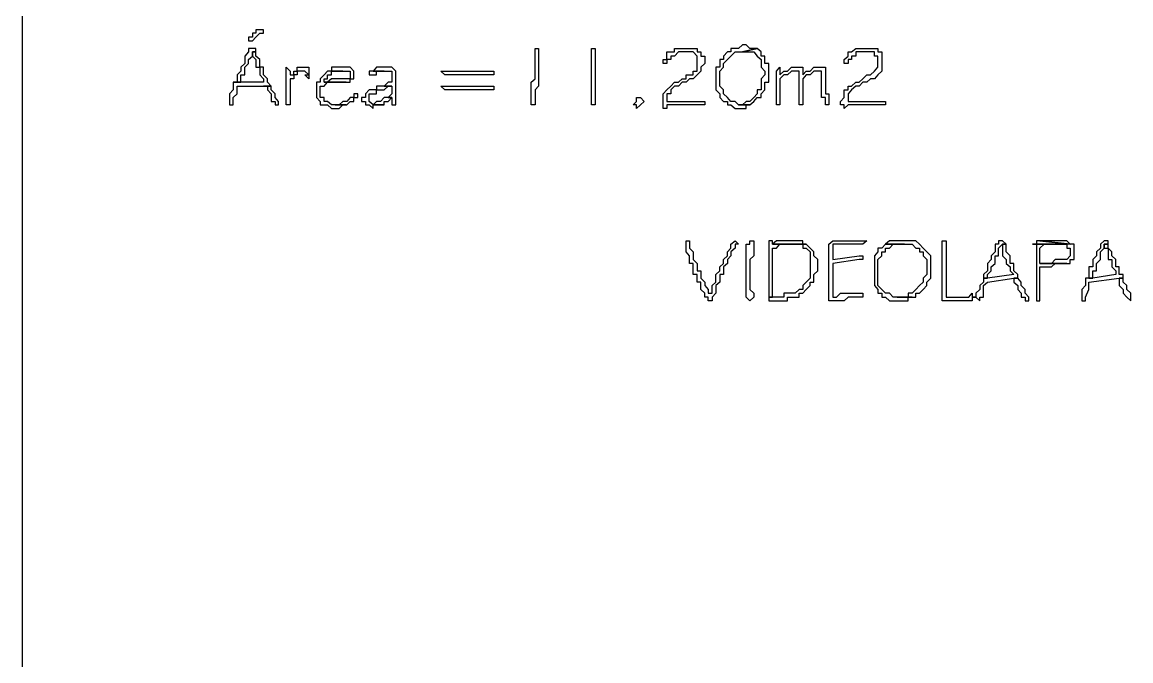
# Model space of a CAD drawing. Header units: millimetres. Extents: x -518.8 to -461.2, y 3.5 to 44.2.
# Drawn here: x -494.517 to -492.644, y 15.307 to 16.386 of the extents above; entities that cross this region are included whole.
import ezdxf

# ---------------------------------------------------------------- set-up
doc = ezdxf.new("R2010")
doc.units = ezdxf.units.MM
doc.header["$MEASUREMENT"] = 0
doc.layers.add('10', color=10, linetype='Continuous')
doc.layers.add('MYSOLIDS', color=7, linetype='Continuous')

msp = doc.modelspace()

# ---------------------------------------------------------------- linework, layer by layer
at = {"layer": '10'}
msp.add_lwpolyline([(-494.5166, 17.8375), (-494.5166, 14.3293)], dxfattribs=at)
at = {"layer": 'MYSOLIDS'}
for points in [[(-494.1151, 16.3729), (-494.1151, 16.3729), (-494.1218, 16.3729), (-494.1218, 16.3729), (-494.1218, 16.3669), (-494.1278, 16.3669), (-494.1278, 16.3601), (-494.1346, 16.3601), (-494.1346, 16.3601), (-494.1346, 16.3541), (-494.1346, 16.3541), (-494.1346, 16.3541), (-494.1346, 16.3541), (-494.1278, 16.3541), (-494.1278, 16.3541), (-494.1218, 16.3601), (-494.1218, 16.3601), (-494.1218, 16.3601), (-494.1151, 16.3669), (-494.1151, 16.3669), (-494.109, 16.3669), (-494.109, 16.3729), (-494.109, 16.3729), (-494.1151, 16.3729), (-494.1151, 16.3729)], [(-493.294, 16.3473), (-493.3, 16.3473), (-493.3068, 16.3413), (-493.3128, 16.3413), (-493.3128, 16.3413), (-493.3196, 16.3413), (-493.3196, 16.3353), (-493.3256, 16.3353), (-493.3324, 16.3285), (-493.3324, 16.3285), (-493.3324, 16.3225), (-493.3384, 16.3225), (-493.3384, 16.3157), (-493.3384, 16.3157), (-493.3384, 16.3097), (-493.3451, 16.3097), (-493.3451, 16.303), (-493.3451, 16.2969), (-493.3451, 16.2969), (-493.3451, 16.2902), (-493.3451, 16.2842), (-493.3451, 16.2842), (-493.3451, 16.2774), (-493.3451, 16.2714), (-493.3451, 16.2714), (-493.3384, 16.2646), (-493.3384, 16.2586), (-493.3384, 16.2586), (-493.3324, 16.2518), (-493.3324, 16.2518), (-493.3256, 16.2518), (-493.3256, 16.2458), (-493.3196, 16.2458), (-493.3196, 16.2458), (-493.3128, 16.2398), (-493.3068, 16.2398), (-493.3068, 16.2398), (-493.3, 16.2398), (-493.294, 16.2398), (-493.294, 16.2458), (-493.288, 16.2458), (-493.288, 16.2458), (-493.3068, 16.2458), (-493.3068, 16.2458), (-493.3068, 16.2458), (-493.3128, 16.2518), (-493.3196, 16.2518), (-493.3196, 16.2518), (-493.3256, 16.2586), (-493.3256, 16.2586), (-493.3324, 16.2646), (-493.3324, 16.2646), (-493.3324, 16.2714), (-493.3384, 16.2774), (-493.3384, 16.2774), (-493.3384, 16.2842), (-493.3384, 16.2902), (-493.3384, 16.2902), (-493.3384, 16.2969), (-493.3384, 16.303), (-493.3384, 16.303), (-493.3324, 16.3097), (-493.3324, 16.3157), (-493.3324, 16.3157), (-493.3256, 16.3225), (-493.3256, 16.3225), (-493.3256, 16.3225), (-493.3196, 16.3285), (-493.3196, 16.3285), (-493.3128, 16.3353), (-493.3128, 16.3353), (-493.3068, 16.3353), (-493.3, 16.3353), (-493.3, 16.3353), (-493.2752, 16.3413), (-493.2812, 16.3413), (-493.2812, 16.3413), (-493.288, 16.3413), (-493.294, 16.3473), (-493.294, 16.3473), (-493.294, 16.3473)], [(-494.1218, 16.3353), (-494.1278, 16.3353), (-494.1278, 16.3285), (-494.1278, 16.3285), (-494.1218, 16.3225), (-494.1218, 16.3157), (-494.1218, 16.3157), (-494.1218, 16.3097), (-494.1151, 16.3097), (-494.1151, 16.303), (-494.1151, 16.2969), (-494.1151, 16.2969), (-494.109, 16.2902), (-494.109, 16.2842), (-494.1474, 16.2842), (-494.1602, 16.2842), (-494.1602, 16.2774), (-494.1602, 16.2714), (-494.1602, 16.2714), (-494.1662, 16.2646), (-494.1662, 16.2646), (-494.1662, 16.2586), (-494.1662, 16.2518), (-494.1662, 16.2518), (-494.1662, 16.2458), (-494.1662, 16.2458), (-494.1662, 16.2458), (-494.1662, 16.2458), (-494.1602, 16.2458), (-494.1602, 16.2518), (-494.1602, 16.2586), (-494.1602, 16.2586), (-494.1534, 16.2646), (-494.1534, 16.2646), (-494.1534, 16.2714), (-494.1534, 16.2774), (-494.109, 16.2774), (-494.0963, 16.2774), (-494.1023, 16.2842), (-494.1023, 16.2902), (-494.1023, 16.2902), (-494.109, 16.2969), (-494.109, 16.303), (-494.109, 16.303), (-494.109, 16.3097), (-494.1151, 16.3097), (-494.1151, 16.3157), (-494.1151, 16.3157), (-494.1151, 16.3225), (-494.1151, 16.3225), (-494.1218, 16.3285), (-494.1218, 16.3353), (-494.1218, 16.3353), (-494.1218, 16.3353)], [(-494.1278, 16.3413), (-494.1278, 16.3413), (-494.1278, 16.3413), (-494.1346, 16.3413), (-494.1346, 16.3413), (-494.1346, 16.3353), (-494.1406, 16.3285), (-494.1406, 16.3225), (-494.1406, 16.3157), (-494.1474, 16.3097), (-494.1474, 16.303), (-494.1474, 16.303), (-494.1474, 16.303), (-494.1534, 16.2969), (-494.1534, 16.2902), (-494.1534, 16.2842), (-494.1594, 16.2842), (-494.1474, 16.2842), (-494.1474, 16.2842), (-494.1474, 16.2902), (-494.1474, 16.2969), (-494.1406, 16.2969), (-494.1406, 16.303), (-494.1406, 16.303), (-494.1406, 16.3097), (-494.1406, 16.3097), (-494.1346, 16.3157), (-494.1346, 16.3225), (-494.1346, 16.3225), (-494.1278, 16.3285), (-494.1278, 16.3353), (-494.1218, 16.3353), (-494.1218, 16.3413), (-494.1278, 16.3413), (-494.1278, 16.3413), (-494.1278, 16.3413)], [(-493.6572, 16.2458), (-493.6572, 16.2518), (-493.6572, 16.2586), (-493.6572, 16.2586), (-493.6572, 16.2646), (-493.6572, 16.2646), (-493.6572, 16.2714), (-493.6572, 16.2774), (-493.6572, 16.2842), (-493.6572, 16.2842), (-493.6504, 16.2902), (-493.6504, 16.2969), (-493.6504, 16.303), (-493.6504, 16.303), (-493.6504, 16.3097), (-493.6504, 16.3157), (-493.6504, 16.3157), (-493.6504, 16.3225), (-493.6504, 16.3285), (-493.6504, 16.3285), (-493.6504, 16.3353), (-493.6504, 16.3413), (-493.6504, 16.3413), (-493.6504, 16.3413), (-493.6504, 16.3413), (-493.6504, 16.3413), (-493.6444, 16.3413), (-493.6444, 16.3413), (-493.6444, 16.3353), (-493.6444, 16.3353), (-493.6444, 16.3285), (-493.6444, 16.3225), (-493.6444, 16.3225), (-493.6444, 16.3157), (-493.6444, 16.3097), (-493.6444, 16.303), (-493.6444, 16.303), (-493.6444, 16.2969), (-493.6444, 16.2902), (-493.6444, 16.2902), (-493.6444, 16.2842), (-493.6444, 16.2774), (-493.6504, 16.2714), (-493.6504, 16.2714), (-493.6504, 16.2646), (-493.6504, 16.2586), (-493.6504, 16.2518), (-493.6504, 16.2518), (-493.6504, 16.2458), (-493.6504, 16.2458), (-493.6504, 16.2458), (-493.6504, 16.2458), (-493.6504, 16.2458), (-493.6504, 16.2458), (-493.6572, 16.2458), (-493.6572, 16.2458), (-493.6572, 16.2458), (-493.6572, 16.2458), (-493.6572, 16.2458), (-493.6572, 16.2458), (-493.6572, 16.2458)], [(-493.5549, 16.2458), (-493.5549, 16.2518), (-493.5549, 16.2586), (-493.5549, 16.2586), (-493.5549, 16.2646), (-493.5549, 16.2646), (-493.5549, 16.2714), (-493.5549, 16.2774), (-493.5549, 16.2842), (-493.5549, 16.2842), (-493.5549, 16.2902), (-493.5549, 16.2969), (-493.5549, 16.303), (-493.5549, 16.303), (-493.5549, 16.3097), (-493.5549, 16.3157), (-493.5549, 16.3157), (-493.5549, 16.3225), (-493.5549, 16.3285), (-493.5549, 16.3285), (-493.5549, 16.3353), (-493.5549, 16.3413), (-493.5549, 16.3413), (-493.5549, 16.3413), (-493.5489, 16.3413), (-493.5489, 16.3413), (-493.5489, 16.3413), (-493.5489, 16.3413), (-493.5489, 16.3353), (-493.5489, 16.3353), (-493.5489, 16.3285), (-493.5489, 16.3225), (-493.5489, 16.3225), (-493.5489, 16.3157), (-493.5489, 16.3097), (-493.5489, 16.303), (-493.5489, 16.303), (-493.5489, 16.2969), (-493.5489, 16.2902), (-493.5489, 16.2902), (-493.5489, 16.2842), (-493.5489, 16.2774), (-493.5489, 16.2714), (-493.5489, 16.2714), (-493.5489, 16.2646), (-493.5489, 16.2586), (-493.5489, 16.2518), (-493.5489, 16.2518), (-493.5489, 16.2458), (-493.5489, 16.2458), (-493.5489, 16.2458), (-493.5489, 16.2458), (-493.5549, 16.2458), (-493.5549, 16.2458), (-493.5549, 16.2458), (-493.5549, 16.2458), (-493.5549, 16.2458), (-493.5549, 16.2458), (-493.5549, 16.2458), (-493.5549, 16.2458), (-493.5549, 16.2458)], [(-493.4278, 16.2518), (-493.3707, 16.2518), (-493.3639, 16.2518), (-493.3639, 16.2518), (-493.3639, 16.2458), (-493.3639, 16.2458), (-493.3639, 16.2458), (-493.3639, 16.2458), (-493.3707, 16.2458), (-493.3707, 16.2458), (-493.4278, 16.2458), (-493.4278, 16.2398), (-493.4278, 16.2398), (-493.4339, 16.2398), (-493.4339, 16.2398), (-493.4339, 16.2458), (-493.4339, 16.2458), (-493.4339, 16.2458), (-493.4339, 16.2458), (-493.4339, 16.2518), (-493.4339, 16.2586), (-493.4339, 16.2586), (-493.4339, 16.2646), (-493.4339, 16.2646), (-493.4278, 16.2714), (-493.4278, 16.2714), (-493.4211, 16.2774), (-493.4211, 16.2774), (-493.4211, 16.2774), (-493.4151, 16.2842), (-493.4151, 16.2842), (-493.4083, 16.2842), (-493.4023, 16.2902), (-493.3955, 16.2902), (-493.3955, 16.2969), (-493.3895, 16.2969), (-493.3895, 16.2969), (-493.3835, 16.2969), (-493.3835, 16.303), (-493.3767, 16.303), (-493.3767, 16.3097), (-493.3767, 16.3097), (-493.3767, 16.3157), (-493.3767, 16.3157), (-493.3767, 16.3225), (-493.3767, 16.3285), (-493.3767, 16.3285), (-493.3835, 16.3353), (-493.3835, 16.3353), (-493.3895, 16.3353), (-493.3895, 16.3353), (-493.3955, 16.3353), (-493.4023, 16.3353), (-493.4083, 16.3353), (-493.4083, 16.3353), (-493.4083, 16.3353), (-493.4151, 16.3285), (-493.4211, 16.3285), (-493.4211, 16.3225), (-493.4211, 16.3225), (-493.4278, 16.3225), (-493.4278, 16.3157), (-493.4278, 16.3157), (-493.4278, 16.3157), (-493.4339, 16.3157), (-493.4339, 16.3157), (-493.4339, 16.3157), (-493.4339, 16.3157), (-493.4339, 16.3225), (-493.4278, 16.3225), (-493.4278, 16.3285), (-493.4278, 16.3353), (-493.4278, 16.3353), (-493.4211, 16.3353), (-493.4151, 16.3353), (-493.4151, 16.3413), (-493.4083, 16.3413), (-493.4083, 16.3413), (-493.4023, 16.3413), (-493.3955, 16.3413), (-493.3955, 16.3413), (-493.3895, 16.3413), (-493.3895, 16.3413), (-493.3835, 16.3413), (-493.3767, 16.3413), (-493.3767, 16.3353), (-493.3767, 16.3353), (-493.3707, 16.3353), (-493.3707, 16.3285), (-493.3639, 16.3285), (-493.3639, 16.3225), (-493.3639, 16.3157), (-493.3639, 16.3157), (-493.3707, 16.3097), (-493.3707, 16.3097), (-493.3707, 16.303), (-493.3767, 16.2969), (-493.3767, 16.2969), (-493.3767, 16.2969), (-493.3835, 16.2902), (-493.3835, 16.2902), (-493.3895, 16.2902), (-493.3955, 16.2842), (-493.3955, 16.2842), (-493.4023, 16.2842), (-493.4083, 16.2774), (-493.4083, 16.2774), (-493.4151, 16.2774), (-493.4211, 16.2714), (-493.4211, 16.2714), (-493.4211, 16.2646), (-493.4278, 16.2646), (-493.4278, 16.2586), (-493.4278, 16.2518), (-493.4278, 16.2518), (-493.4278, 16.2518), (-493.4278, 16.2518), (-493.4278, 16.2518)], [(-493.2752, 16.3413), (-493.3, 16.3353), (-493.294, 16.3353), (-493.288, 16.3353), (-493.2812, 16.3353), (-493.2812, 16.3353), (-493.2752, 16.3285), (-493.2752, 16.3285), (-493.2752, 16.3285), (-493.2684, 16.3225), (-493.2684, 16.3157), (-493.2684, 16.3157), (-493.2684, 16.3097), (-493.2624, 16.303), (-493.2624, 16.2969), (-493.2624, 16.2969), (-493.2624, 16.2969), (-493.2684, 16.2902), (-493.2684, 16.2842), (-493.2684, 16.2842), (-493.2684, 16.2842), (-493.2684, 16.2774), (-493.2684, 16.2714), (-493.2752, 16.2714), (-493.2752, 16.2646), (-493.2812, 16.2586), (-493.2812, 16.2586), (-493.288, 16.2518), (-493.288, 16.2518), (-493.294, 16.2518), (-493.294, 16.2518), (-493.3, 16.2458), (-493.3068, 16.2458), (-493.288, 16.2458), (-493.2812, 16.2518), (-493.2812, 16.2518), (-493.2752, 16.2586), (-493.2684, 16.2586), (-493.2684, 16.2646), (-493.2684, 16.2646), (-493.2624, 16.2714), (-493.2624, 16.2714), (-493.2624, 16.2774), (-493.2624, 16.2842), (-493.2557, 16.2842), (-493.2557, 16.2902), (-493.2557, 16.2969), (-493.2557, 16.303), (-493.2557, 16.303), (-493.2557, 16.3097), (-493.2557, 16.3157), (-493.2624, 16.3157), (-493.2624, 16.3225), (-493.2624, 16.3285), (-493.2684, 16.3285), (-493.2684, 16.3353), (-493.2684, 16.3353), (-493.2684, 16.3353), (-493.2752, 16.3413), (-493.2752, 16.3413)], [(-493.1218, 16.2518), (-493.0647, 16.2518), (-493.0587, 16.2518), (-493.0587, 16.2518), (-493.0587, 16.2458), (-493.0587, 16.2458), (-493.0587, 16.2458), (-493.0587, 16.2458), (-493.0647, 16.2458), (-493.0647, 16.2458), (-493.1218, 16.2458), (-493.1286, 16.2398), (-493.1286, 16.2398), (-493.1286, 16.2398), (-493.1286, 16.2398), (-493.1286, 16.2458), (-493.1286, 16.2458), (-493.1346, 16.2458), (-493.1346, 16.2458), (-493.1346, 16.2518), (-493.1286, 16.2586), (-493.1286, 16.2586), (-493.1286, 16.2646), (-493.1286, 16.2646), (-493.1286, 16.2714), (-493.1218, 16.2714), (-493.1218, 16.2774), (-493.1158, 16.2774), (-493.1158, 16.2774), (-493.109, 16.2842), (-493.109, 16.2842), (-493.103, 16.2842), (-493.097, 16.2902), (-493.097, 16.2902), (-493.0902, 16.2969), (-493.0842, 16.2969), (-493.0842, 16.2969), (-493.0842, 16.2969), (-493.0775, 16.303), (-493.0775, 16.303), (-493.0714, 16.3097), (-493.0714, 16.3097), (-493.0714, 16.3157), (-493.0714, 16.3157), (-493.0714, 16.3225), (-493.0714, 16.3285), (-493.0775, 16.3285), (-493.0775, 16.3353), (-493.0775, 16.3353), (-493.0842, 16.3353), (-493.0902, 16.3353), (-493.0902, 16.3353), (-493.097, 16.3353), (-493.103, 16.3353), (-493.103, 16.3353), (-493.109, 16.3353), (-493.109, 16.3285), (-493.1158, 16.3285), (-493.1158, 16.3225), (-493.1158, 16.3225), (-493.1218, 16.3225), (-493.1218, 16.3157), (-493.1218, 16.3157), (-493.1218, 16.3157), (-493.1286, 16.3157), (-493.1286, 16.3157), (-493.1286, 16.3157), (-493.1286, 16.3157), (-493.1286, 16.3225), (-493.1286, 16.3225), (-493.1218, 16.3285), (-493.1218, 16.3353), (-493.1218, 16.3353), (-493.1158, 16.3353), (-493.1158, 16.3353), (-493.109, 16.3413), (-493.109, 16.3413), (-493.103, 16.3413), (-493.097, 16.3413), (-493.097, 16.3413), (-493.0902, 16.3413), (-493.0842, 16.3413), (-493.0842, 16.3413), (-493.0775, 16.3413), (-493.0714, 16.3413), (-493.0714, 16.3353), (-493.0714, 16.3353), (-493.0647, 16.3353), (-493.0647, 16.3285), (-493.0647, 16.3285), (-493.0647, 16.3225), (-493.0647, 16.3157), (-493.0647, 16.3157), (-493.0647, 16.3097), (-493.0647, 16.3097), (-493.0647, 16.303), (-493.0714, 16.2969), (-493.0714, 16.2969), (-493.0714, 16.2969), (-493.0775, 16.2902), (-493.0775, 16.2902), (-493.0842, 16.2902), (-493.0902, 16.2842), (-493.097, 16.2842), (-493.097, 16.2842), (-493.103, 16.2774), (-493.103, 16.2774), (-493.109, 16.2774), (-493.1158, 16.2714), (-493.1158, 16.2714), (-493.1218, 16.2646), (-493.1218, 16.2646), (-493.1218, 16.2586), (-493.1218, 16.2518), (-493.1218, 16.2518), (-493.1218, 16.2518), (-493.1218, 16.2518), (-493.1218, 16.2518)], [(-494.0639, 16.2969), (-494.0579, 16.2969), (-494.0579, 16.303), (-494.0519, 16.303), (-494.0519, 16.3097), (-494.0451, 16.3097), (-494.0391, 16.3097), (-494.0391, 16.3097), (-494.0324, 16.3097), (-494.0324, 16.3097), (-494.0324, 16.303), (-494.0324, 16.2969), (-494.0324, 16.2969), (-494.0324, 16.2969), (-494.0324, 16.2902), (-494.0324, 16.2902), (-494.0324, 16.2902), (-494.0324, 16.2902), (-494.0324, 16.2902), (-494.0391, 16.2969), (-494.0391, 16.2969), (-494.0324, 16.2969), (-494.0324, 16.2969), (-494.0324, 16.2969), (-494.0324, 16.2969), (-494.0391, 16.303), (-494.0391, 16.303), (-494.0391, 16.303), (-494.0391, 16.303), (-494.0451, 16.303), (-494.0519, 16.303), (-494.0519, 16.303), (-494.0519, 16.2969), (-494.0579, 16.2969), (-494.0579, 16.2902), (-494.0639, 16.2902), (-494.0639, 16.2902), (-494.0639, 16.2842), (-494.0639, 16.2774), (-494.0639, 16.2774), (-494.0639, 16.2714), (-494.0639, 16.2646), (-494.0639, 16.2646), (-494.0639, 16.2586), (-494.0639, 16.2518), (-494.0639, 16.2518), (-494.0639, 16.2518), (-494.0639, 16.2458), (-494.0639, 16.2458), (-494.0639, 16.2458), (-494.0639, 16.2458), (-494.0707, 16.2458), (-494.0707, 16.2458), (-494.0707, 16.2518), (-494.0707, 16.2518), (-494.0707, 16.2586), (-494.0707, 16.2646), (-494.0707, 16.2646), (-494.0707, 16.2714), (-494.0707, 16.2774), (-494.0707, 16.2842), (-494.0707, 16.2842), (-494.0707, 16.2902), (-494.0707, 16.2969), (-494.0707, 16.2969), (-494.0707, 16.303), (-494.0707, 16.303), (-494.0707, 16.303), (-494.0707, 16.303), (-494.0707, 16.3097), (-494.0707, 16.3097), (-494.0639, 16.303), (-494.0639, 16.303), (-494.0639, 16.2969), (-494.0639, 16.2969), (-494.0639, 16.2969), (-494.0639, 16.2969), (-494.0639, 16.2969), (-494.0639, 16.2969)], [(-493.9752, 16.3097), (-493.9752, 16.3097), (-493.9812, 16.3097), (-493.988, 16.3097), (-493.994, 16.3097), (-493.994, 16.3097), (-493.994, 16.303), (-493.9752, 16.303), (-493.9752, 16.303), (-493.9684, 16.303), (-493.9624, 16.303), (-493.9624, 16.303), (-493.9624, 16.2969), (-493.9624, 16.2969), (-493.9624, 16.2969), (-493.9624, 16.2902), (-493.9684, 16.2902), (-493.9752, 16.2902), (-493.9752, 16.2902), (-493.9812, 16.2902), (-493.988, 16.2902), (-493.988, 16.2902), (-493.994, 16.2902), (-494.0008, 16.2842), (-494.0068, 16.2842), (-493.9684, 16.2842), (-493.9624, 16.2842), (-493.9624, 16.2902), (-493.9564, 16.2902), (-493.9564, 16.2969), (-493.9564, 16.2969), (-493.9564, 16.303), (-493.9564, 16.303), (-493.9624, 16.3097), (-493.9624, 16.3097), (-493.9684, 16.3097), (-493.9684, 16.3097), (-493.9752, 16.3097), (-493.9752, 16.3097)], [(-493.8985, 16.3097), (-493.9053, 16.3097), (-493.9053, 16.3097), (-493.9113, 16.3097), (-493.9113, 16.3097), (-493.9181, 16.3097), (-493.9241, 16.303), (-493.9053, 16.303), (-493.8985, 16.303), (-493.8925, 16.303), (-493.8925, 16.2969), (-493.8925, 16.2969), (-493.8925, 16.2902), (-493.8925, 16.2842), (-493.8985, 16.2842), (-493.8985, 16.2842), (-493.9053, 16.2774), (-493.8925, 16.2774), (-493.8925, 16.2646), (-493.8925, 16.2646), (-493.8985, 16.2586), (-493.8925, 16.2586), (-493.8925, 16.2518), (-493.8925, 16.2458), (-493.8857, 16.2458), (-493.8857, 16.2458), (-493.8857, 16.2518), (-493.8857, 16.2902), (-493.8857, 16.2969), (-493.8857, 16.2969), (-493.8857, 16.303), (-493.8925, 16.3097), (-493.8925, 16.3097), (-493.8985, 16.3097), (-493.8985, 16.3097), (-493.8985, 16.3097)], [(-493.1985, 16.2969), (-493.1925, 16.303), (-493.1857, 16.303), (-493.1857, 16.303), (-493.1797, 16.3097), (-493.173, 16.3097), (-493.1669, 16.3097), (-493.1669, 16.3097), (-493.1602, 16.3097), (-493.1602, 16.3097), (-493.1602, 16.303), (-493.1602, 16.2969), (-493.1602, 16.2969), (-493.1602, 16.2902), (-493.1602, 16.2842), (-493.1602, 16.2842), (-493.1602, 16.2774), (-493.1602, 16.2714), (-493.1602, 16.2646), (-493.1542, 16.2646), (-493.1542, 16.2586), (-493.1542, 16.2518), (-493.1542, 16.2518), (-493.1542, 16.2458), (-493.1542, 16.2458), (-493.1602, 16.2458), (-493.1602, 16.2458), (-493.1602, 16.2458), (-493.1602, 16.2458), (-493.1602, 16.2458), (-493.1602, 16.2458), (-493.1602, 16.2518), (-493.1602, 16.2518), (-493.1602, 16.2586), (-493.1669, 16.2586), (-493.1669, 16.2646), (-493.1669, 16.2714), (-493.1669, 16.2714), (-493.1669, 16.2774), (-493.1669, 16.2842), (-493.1669, 16.2842), (-493.1669, 16.2902), (-493.1669, 16.2969), (-493.1669, 16.303), (-493.1669, 16.303), (-493.1669, 16.303), (-493.1669, 16.303), (-493.173, 16.303), (-493.1797, 16.303), (-493.1797, 16.303), (-493.1857, 16.2969), (-493.1857, 16.2969), (-493.1925, 16.2969), (-493.1985, 16.2902), (-493.1985, 16.2518), (-493.1985, 16.2458), (-493.1985, 16.2458), (-493.1985, 16.2458), (-493.1985, 16.2458), (-493.2045, 16.2458), (-493.2045, 16.2458), (-493.2045, 16.2518), (-493.2045, 16.2518), (-493.2045, 16.2969), (-493.2045, 16.2969), (-493.2045, 16.303), (-493.2045, 16.303), (-493.2045, 16.303), (-493.2045, 16.303), (-493.2113, 16.303), (-493.2173, 16.303), (-493.2173, 16.303), (-493.2241, 16.2969), (-493.2241, 16.2969), (-493.2301, 16.2969), (-493.2369, 16.2902), (-493.2369, 16.2458), (-493.2369, 16.2458), (-493.2369, 16.2458), (-493.2369, 16.2458), (-493.2369, 16.2458), (-493.2369, 16.2458), (-493.2369, 16.2458), (-493.2429, 16.2458), (-493.2429, 16.2458), (-493.2429, 16.2902), (-493.2429, 16.2902), (-493.2429, 16.2902), (-493.2429, 16.2902), (-493.2429, 16.2902), (-493.2429, 16.2902), (-493.2429, 16.2902), (-493.2429, 16.2902), (-493.2429, 16.2902), (-493.2429, 16.2902), (-493.2429, 16.2902), (-493.2429, 16.2969), (-493.2429, 16.2969), (-493.2429, 16.303), (-493.2369, 16.3097), (-493.2369, 16.3097), (-493.2369, 16.3097), (-493.2369, 16.3097), (-493.2369, 16.3097), (-493.2369, 16.3097), (-493.2369, 16.303), (-493.2369, 16.303), (-493.2369, 16.2969), (-493.2301, 16.303), (-493.2241, 16.303), (-493.2241, 16.303), (-493.2173, 16.3097), (-493.2113, 16.3097), (-493.2045, 16.3097), (-493.2045, 16.3097), (-493.1985, 16.3097), (-493.1985, 16.3097), (-493.1985, 16.303), (-493.1985, 16.2969), (-493.1985, 16.2969), (-493.1985, 16.2969), (-493.1985, 16.2969), (-493.1985, 16.2969)], [(-493.994, 16.303), (-494.0008, 16.303), (-494.0008, 16.303), (-494.0068, 16.2969), (-494.0068, 16.2969), (-494.0136, 16.2902), (-494.0136, 16.2842), (-494.0196, 16.2842), (-494.0196, 16.2842), (-494.0196, 16.2774), (-494.0196, 16.2714), (-494.0196, 16.2646), (-494.0196, 16.2646), (-494.0196, 16.2586), (-494.0196, 16.2586), (-494.0136, 16.2518), (-494.0136, 16.2458), (-494.0136, 16.2458), (-494.0068, 16.2458), (-494.0068, 16.2458), (-494.0008, 16.2458), (-493.994, 16.2398), (-493.988, 16.2398), (-493.988, 16.2398), (-493.9812, 16.2398), (-493.9812, 16.2398), (-493.9752, 16.2458), (-493.9692, 16.2458), (-493.9692, 16.2458), (-493.9692, 16.2458), (-493.988, 16.2458), (-493.994, 16.2458), (-494.0008, 16.2518), (-494.0068, 16.2518), (-494.0068, 16.2518), (-494.0068, 16.2586), (-494.0136, 16.2586), (-494.0136, 16.2646), (-494.0136, 16.2714), (-494.0136, 16.2714), (-494.0136, 16.2714), (-494.0136, 16.2774), (-494.0136, 16.2774), (-494.0068, 16.2774), (-494.0008, 16.2842), (-493.994, 16.2842), (-493.988, 16.2842), (-493.988, 16.2842), (-493.9812, 16.2842), (-493.9752, 16.2842), (-493.9752, 16.2842), (-493.9692, 16.2842), (-493.9692, 16.2842), (-494.0068, 16.2842), (-494.0068, 16.2902), (-494.0008, 16.2902), (-494.0008, 16.2969), (-493.994, 16.2969), (-493.994, 16.303), (-493.988, 16.303), (-493.988, 16.303), (-493.9812, 16.303), (-493.9752, 16.303), (-493.994, 16.303), (-493.994, 16.303)], [(-493.9241, 16.303), (-493.9241, 16.303), (-493.9241, 16.303), (-493.9308, 16.303), (-493.9308, 16.2969), (-493.9308, 16.2969), (-493.9308, 16.2969), (-493.9308, 16.2969), (-493.9241, 16.2969), (-493.9241, 16.2969), (-493.9181, 16.2969), (-493.9181, 16.303), (-493.9113, 16.303), (-493.9113, 16.303), (-493.9053, 16.303), (-493.9053, 16.303), (-493.9241, 16.303), (-493.9241, 16.303)], [(-493.7271, 16.2969), (-493.797, 16.2969), (-493.803, 16.2969), (-493.803, 16.2969), (-493.8098, 16.303), (-493.8098, 16.303), (-493.803, 16.303), (-493.803, 16.303), (-493.803, 16.303), (-493.797, 16.303), (-493.7271, 16.303), (-493.7203, 16.303), (-493.7203, 16.303), (-493.7203, 16.303), (-493.7203, 16.303), (-493.7203, 16.2969), (-493.7203, 16.2969), (-493.7271, 16.2969), (-493.7271, 16.2969), (-493.7271, 16.2969), (-493.7271, 16.2969), (-493.7271, 16.2969)], [(-494.0963, 16.2774), (-494.109, 16.2774), (-494.1023, 16.2774), (-494.1023, 16.2714), (-494.1023, 16.2714), (-494.0963, 16.2646), (-494.0963, 16.2586), (-494.0963, 16.2518), (-494.0895, 16.2518), (-494.0895, 16.2458), (-494.0895, 16.2458), (-494.0835, 16.2458), (-494.0835, 16.2458), (-494.0835, 16.2458), (-494.0835, 16.2518), (-494.0835, 16.2518), (-494.0895, 16.2586), (-494.0895, 16.2646), (-494.0963, 16.2714), (-494.0963, 16.2774), (-494.0963, 16.2774), (-494.0963, 16.2774)], [(-493.9053, 16.2774), (-493.9113, 16.2774), (-493.9181, 16.2774), (-493.9181, 16.2714), (-493.9241, 16.2714), (-493.9241, 16.2714), (-493.9308, 16.2714), (-493.9308, 16.2714), (-493.9369, 16.2646), (-493.9369, 16.2646), (-493.9369, 16.2586), (-493.9436, 16.2586), (-493.9436, 16.2518), (-493.9369, 16.2518), (-493.9369, 16.2458), (-493.9369, 16.2458), (-493.9308, 16.2458), (-493.9241, 16.2398), (-493.9241, 16.2458), (-493.9181, 16.2458), (-493.9113, 16.2458), (-493.9053, 16.2458), (-493.9053, 16.2458), (-493.9241, 16.2458), (-493.9241, 16.2458), (-493.9308, 16.2518), (-493.9308, 16.2518), (-493.9308, 16.2586), (-493.9308, 16.2586), (-493.9308, 16.2586), (-493.9308, 16.2646), (-493.9241, 16.2646), (-493.9241, 16.2646), (-493.9181, 16.2646), (-493.9181, 16.2714), (-493.9113, 16.2714), (-493.9113, 16.2714), (-493.9053, 16.2714), (-493.8985, 16.2774), (-493.8925, 16.2774), (-493.9053, 16.2774), (-493.9053, 16.2774)], [(-493.7271, 16.2714), (-493.797, 16.2714), (-493.803, 16.2714), (-493.803, 16.2714), (-493.8098, 16.2774), (-493.8098, 16.2774), (-493.803, 16.2774), (-493.803, 16.2774), (-493.803, 16.2774), (-493.797, 16.2774), (-493.7271, 16.2774), (-493.7203, 16.2774), (-493.7203, 16.2774), (-493.7203, 16.2774), (-493.7203, 16.2774), (-493.7203, 16.2714), (-493.7203, 16.2714), (-493.7271, 16.2714), (-493.7271, 16.2714), (-493.7271, 16.2714), (-493.7271, 16.2714), (-493.7271, 16.2714)], [(-493.9564, 16.2646), (-493.9564, 16.2646), (-493.9564, 16.2646), (-493.9564, 16.2586), (-493.9624, 16.2586), (-493.9624, 16.2586), (-493.9684, 16.2518), (-493.9684, 16.2518), (-493.9752, 16.2518), (-493.9752, 16.2518), (-493.9812, 16.2458), (-493.988, 16.2458), (-493.988, 16.2458), (-493.9684, 16.2458), (-493.9624, 16.2518), (-493.9564, 16.2518), (-493.9564, 16.2586), (-493.9564, 16.2586), (-493.9496, 16.2586), (-493.9496, 16.2646), (-493.9496, 16.2646), (-493.9564, 16.2646), (-493.9564, 16.2646)], [(-493.8985, 16.2586), (-493.8985, 16.2586), (-493.9053, 16.2586), (-493.9113, 16.2518), (-493.9113, 16.2518), (-493.9181, 16.2518), (-493.9181, 16.2518), (-493.9241, 16.2458), (-493.9053, 16.2458), (-493.9053, 16.2518), (-493.8985, 16.2518), (-493.8925, 16.2586), (-493.8925, 16.2586), (-493.8985, 16.2586), (-493.8985, 16.2586)], [(-493.479, 16.2398), (-493.479, 16.2458), (-493.479, 16.2458), (-493.485, 16.2458), (-493.485, 16.2458), (-493.479, 16.2518), (-493.479, 16.2518), (-493.479, 16.2586), (-493.4722, 16.2586), (-493.4722, 16.2586), (-493.4722, 16.2586), (-493.4662, 16.2518), (-493.4662, 16.2518), (-493.4722, 16.2458), (-493.4722, 16.2458), (-493.4722, 16.2458), (-493.479, 16.2398), (-493.479, 16.2398), (-493.479, 16.2398), (-493.479, 16.2398)], [(-493.3579, 15.9278), (-493.3511, 15.9278), (-493.3511, 15.9338), (-493.3511, 15.9406), (-493.3511, 15.9406), (-493.3451, 15.9466), (-493.3451, 15.9533), (-493.3451, 15.9533), (-493.3451, 15.9594), (-493.3384, 15.9654), (-493.3384, 15.9654), (-493.3384, 15.9721), (-493.3384, 15.9721), (-493.3324, 15.9782), (-493.3324, 15.9849), (-493.3324, 15.9849), (-493.3256, 15.9909), (-493.3256, 15.9977), (-493.3256, 15.9977), (-493.3196, 16.0037), (-493.3196, 16.0105), (-493.3196, 16.0105), (-493.3128, 16.0165), (-493.3128, 16.0165), (-493.3128, 16.0165), (-493.3128, 16.0165), (-493.3128, 16.0165), (-493.3068, 16.0105), (-493.3068, 16.0105), (-493.3128, 16.0105), (-493.3128, 16.0105), (-493.3128, 16.0037), (-493.3196, 15.9977), (-493.3196, 15.9909), (-493.3196, 15.9909), (-493.3256, 15.9849), (-493.3256, 15.9782), (-493.3256, 15.9782), (-493.3324, 15.9721), (-493.3324, 15.9654), (-493.3324, 15.9654), (-493.3324, 15.9594), (-493.3384, 15.9594), (-493.3384, 15.9533), (-493.3384, 15.9466), (-493.3384, 15.9466), (-493.3451, 15.9406), (-493.3451, 15.9338), (-493.3451, 15.9278), (-493.3451, 15.9278), (-493.3511, 15.921), (-493.3511, 15.921), (-493.3511, 15.921), (-493.3511, 15.921), (-493.3511, 15.915), (-493.3511, 15.915), (-493.3511, 15.915), (-493.3511, 15.915), (-493.3579, 15.915), (-493.3579, 15.921), (-493.3639, 15.921), (-493.3639, 15.9278), (-493.3639, 15.9278), (-493.3707, 15.9338), (-493.3707, 15.9338), (-493.3707, 15.9406), (-493.3707, 15.9466), (-493.3767, 15.9466), (-493.3767, 15.9533), (-493.3767, 15.9594), (-493.3835, 15.9594), (-493.3835, 15.9654), (-493.3835, 15.9654), (-493.3835, 15.9721), (-493.3835, 15.9782), (-493.3895, 15.9782), (-493.3895, 15.9849), (-493.3895, 15.9909), (-493.3895, 15.9909), (-493.3955, 15.9977), (-493.3955, 16.0037), (-493.3955, 16.0037), (-493.3955, 16.0037), (-493.3955, 16.0105), (-493.3955, 16.0105), (-493.3955, 16.0165), (-493.3955, 16.0165), (-493.3955, 16.0165), (-493.3955, 16.0165), (-493.3895, 16.0165), (-493.3895, 16.0105), (-493.3895, 16.0105), (-493.3895, 16.0037), (-493.3895, 16.0037), (-493.3835, 15.9977), (-493.3835, 15.9909), (-493.3835, 15.9909), (-493.3835, 15.9849), (-493.3767, 15.9782), (-493.3767, 15.9782), (-493.3767, 15.9721), (-493.3767, 15.9654), (-493.3707, 15.9654), (-493.3707, 15.9594), (-493.3707, 15.9533), (-493.3707, 15.9533), (-493.3639, 15.9466), (-493.3639, 15.9406), (-493.3639, 15.9406), (-493.3579, 15.9338), (-493.3579, 15.9278), (-493.3579, 15.9278), (-493.3579, 15.9278), (-493.3579, 15.9278), (-493.3579, 15.9278), (-493.3579, 15.9278)], [(-493.288, 15.9594), (-493.288, 15.9533), (-493.288, 15.9466), (-493.288, 15.9466), (-493.288, 15.9406), (-493.288, 15.9338), (-493.2812, 15.9278), (-493.2812, 15.9278), (-493.2812, 15.921), (-493.2812, 15.921), (-493.288, 15.915), (-493.288, 15.915), (-493.288, 15.915), (-493.288, 15.915), (-493.288, 15.915), (-493.288, 15.915), (-493.294, 15.921), (-493.294, 15.921), (-493.294, 15.921), (-493.294, 15.921), (-493.294, 15.9278), (-493.294, 15.9278), (-493.294, 15.9338), (-493.294, 15.9406), (-493.294, 15.9406), (-493.294, 15.9466), (-493.294, 15.9533), (-493.294, 15.9594), (-493.294, 15.9594), (-493.294, 15.9654), (-493.294, 15.9721), (-493.294, 15.9782), (-493.294, 15.9782), (-493.294, 15.9849), (-493.294, 15.9909), (-493.294, 15.9977), (-493.294, 15.9977), (-493.294, 16.0037), (-493.294, 16.0105), (-493.294, 16.0105), (-493.288, 16.0105), (-493.288, 16.0105), (-493.288, 16.0165), (-493.288, 16.0165), (-493.288, 16.0165), (-493.288, 16.0165), (-493.2812, 16.0165), (-493.2812, 16.0165), (-493.2812, 16.0105), (-493.2812, 16.0105), (-493.2812, 16.0105), (-493.2812, 16.0105), (-493.2812, 16.0037), (-493.2812, 15.9977), (-493.2812, 15.9909), (-493.2812, 15.9909), (-493.288, 15.9849), (-493.288, 15.9782), (-493.288, 15.9721), (-493.288, 15.9721), (-493.288, 15.9654), (-493.288, 15.9594), (-493.288, 15.9594), (-493.288, 15.9594), (-493.288, 15.9594), (-493.288, 15.9594)], [(-493.2496, 16.0165), (-493.2557, 16.0165), (-493.2557, 16.0105), (-493.2557, 16.0105), (-493.2557, 16.0037), (-493.2557, 16.0037), (-493.2557, 15.9977), (-493.2557, 15.9909), (-493.2557, 15.9849), (-493.2557, 15.9849), (-493.2557, 15.9782), (-493.2557, 15.9721), (-493.2557, 15.9654), (-493.2557, 15.9654), (-493.2557, 15.9594), (-493.2557, 15.9533), (-493.2557, 15.9533), (-493.2557, 15.9466), (-493.2557, 15.9406), (-493.2557, 15.9338), (-493.2557, 15.9278), (-493.2557, 15.9278), (-493.2557, 15.921), (-493.2496, 15.921), (-493.2496, 15.9278), (-493.2496, 15.9338), (-493.2496, 15.9338), (-493.2496, 15.9406), (-493.2496, 15.9466), (-493.2496, 15.9466), (-493.2496, 15.9533), (-493.2496, 15.9533), (-493.2496, 15.9594), (-493.2496, 15.9654), (-493.2496, 15.9721), (-493.2496, 15.9721), (-493.2496, 15.9782), (-493.2496, 15.9849), (-493.2496, 15.9849), (-493.2496, 15.9909), (-493.2496, 15.9977), (-493.2496, 16.0037), (-493.2496, 16.0037), (-493.2496, 16.0037), (-493.2429, 16.0037), (-493.2369, 16.0105), (-493.2301, 16.0105), (-493.2301, 16.0105), (-493.2241, 16.0105), (-493.2241, 16.0105), (-493.2173, 16.0105), (-493.1925, 16.0105), (-493.1985, 16.0105), (-493.2496, 16.0105), (-493.2496, 16.0165), (-493.2496, 16.0165), (-493.2496, 16.0165)], [(-493.1925, 16.0105), (-493.2173, 16.0105), (-493.2173, 16.0105), (-493.2113, 16.0105), (-493.2045, 16.0105), (-493.1985, 16.0105), (-493.1985, 16.0037), (-493.1925, 16.0037), (-493.1925, 16.0037), (-493.1925, 16.0037), (-493.1857, 15.9977), (-493.1857, 15.9977), (-493.1857, 15.9909), (-493.1857, 15.9849), (-493.1857, 15.9782), (-493.1857, 15.9782), (-493.1857, 15.9721), (-493.1857, 15.9654), (-493.1857, 15.9654), (-493.1857, 15.9594), (-493.1857, 15.9533), (-493.1925, 15.9466), (-493.1925, 15.9466), (-493.1925, 15.9466), (-493.1985, 15.9406), (-493.1985, 15.9338), (-493.2045, 15.9338), (-493.2045, 15.9338), (-493.2113, 15.9278), (-493.2113, 15.9278), (-493.2173, 15.9278), (-493.2241, 15.9278), (-493.2241, 15.9278), (-493.2301, 15.9278), (-493.2301, 15.921), (-493.2369, 15.921), (-493.2429, 15.921), (-493.2496, 15.921), (-493.2557, 15.921), (-493.2557, 15.921), (-493.2557, 15.915), (-493.2557, 15.915), (-493.2496, 15.915), (-493.2429, 15.915), (-493.2369, 15.915), (-493.2369, 15.915), (-493.2301, 15.915), (-493.2241, 15.915), (-493.2241, 15.921), (-493.2173, 15.921), (-493.2113, 15.921), (-493.2113, 15.921), (-493.2045, 15.921), (-493.2045, 15.9278), (-493.1985, 15.9278), (-493.1985, 15.9278), (-493.1925, 15.9338), (-493.1925, 15.9338), (-493.1857, 15.9406), (-493.1857, 15.9406), (-493.1857, 15.9466), (-493.1797, 15.9466), (-493.1797, 15.9533), (-493.1797, 15.9594), (-493.1797, 15.9594), (-493.173, 15.9654), (-493.173, 15.9721), (-493.173, 15.9782), (-493.173, 15.9782), (-493.173, 15.9849), (-493.173, 15.9849), (-493.1797, 15.9909), (-493.1797, 15.9977), (-493.1797, 15.9977), (-493.1857, 16.0037), (-493.1857, 16.0037), (-493.1857, 16.0037), (-493.1925, 16.0105), (-493.1925, 16.0105), (-493.1925, 16.0105)], [(-493.2173, 16.0165), (-493.2173, 16.0165), (-493.2241, 16.0165), (-493.2301, 16.0165), (-493.2301, 16.0165), (-493.2369, 16.0165), (-493.2369, 16.0165), (-493.2429, 16.0165), (-493.2496, 16.0105), (-493.1985, 16.0105), (-493.1985, 16.0165), (-493.2045, 16.0165), (-493.2113, 16.0165), (-493.2173, 16.0165), (-493.2173, 16.0165)], [(-493.1474, 15.9849), (-493.103, 15.9909), (-493.103, 15.9909), (-493.097, 15.9909), (-493.097, 15.9909), (-493.097, 15.9849), (-493.097, 15.9849), (-493.097, 15.9849), (-493.097, 15.9849), (-493.103, 15.9849), (-493.103, 15.9849), (-493.1474, 15.9782), (-493.1474, 15.9721), (-493.1474, 15.9721), (-493.1474, 15.9721), (-493.1474, 15.9721), (-493.1474, 15.9654), (-493.1474, 15.9654), (-493.1474, 15.9594), (-493.1474, 15.9533), (-493.1474, 15.9533), (-493.1474, 15.9466), (-493.1474, 15.9466), (-493.1474, 15.9406), (-493.1474, 15.9338), (-493.1474, 15.9278), (-493.1474, 15.921), (-493.1474, 15.921), (-493.1414, 15.921), (-493.1414, 15.921), (-493.1346, 15.9278), (-493.1286, 15.9278), (-493.1218, 15.9278), (-493.1218, 15.9278), (-493.1218, 15.9278), (-493.1158, 15.9278), (-493.109, 15.9278), (-493.103, 15.9278), (-493.103, 15.9278), (-493.097, 15.9278), (-493.097, 15.9278), (-493.097, 15.9278), (-493.097, 15.921), (-493.097, 15.921), (-493.097, 15.921), (-493.097, 15.921), (-493.103, 15.921), (-493.109, 15.921), (-493.109, 15.921), (-493.1158, 15.921), (-493.1218, 15.921), (-493.1218, 15.921), (-493.1286, 15.915), (-493.1346, 15.915), (-493.1414, 15.915), (-493.1414, 15.915), (-493.1474, 15.915), (-493.1474, 15.915), (-493.1542, 15.915), (-493.1542, 15.915), (-493.1542, 15.915), (-493.1542, 15.921), (-493.1542, 15.921), (-493.1542, 15.9278), (-493.1542, 15.9278), (-493.1542, 15.9338), (-493.1542, 15.9338), (-493.1542, 15.9406), (-493.1542, 15.9466), (-493.1542, 15.9533), (-493.1542, 15.9533), (-493.1542, 15.9594), (-493.1542, 15.9654), (-493.1542, 15.9721), (-493.1542, 15.9721), (-493.1542, 15.9782), (-493.1542, 15.9782), (-493.1542, 15.9849), (-493.1542, 15.9909), (-493.1542, 15.9977), (-493.1542, 15.9977), (-493.1542, 16.0037), (-493.1542, 16.0105), (-493.1542, 16.0105), (-493.1542, 16.0105), (-493.1542, 16.0105), (-493.1542, 16.0105), (-493.1474, 16.0165), (-493.1474, 16.0165), (-493.1414, 16.0165), (-493.1414, 16.0165), (-493.1346, 16.0165), (-493.1346, 16.0165), (-493.1286, 16.0165), (-493.1286, 16.0165), (-493.1218, 16.0165), (-493.1158, 16.0165), (-493.1158, 16.0165), (-493.109, 16.0165), (-493.103, 16.0165), (-493.103, 16.0165), (-493.097, 16.0165), (-493.097, 16.0165), (-493.097, 16.0165), (-493.097, 16.0165), (-493.0902, 16.0165), (-493.0902, 16.0165), (-493.097, 16.0105), (-493.097, 16.0105), (-493.097, 16.0105), (-493.103, 16.0105), (-493.109, 16.0105), (-493.1158, 16.0105), (-493.1218, 16.0105), (-493.1286, 16.0105), (-493.1286, 16.0105), (-493.1346, 16.0105), (-493.1414, 16.0105), (-493.1474, 16.0105), (-493.1474, 16.0105), (-493.1474, 16.0037), (-493.1474, 15.9977), (-493.1474, 15.9977), (-493.1474, 15.9909), (-493.1474, 15.9909), (-493.1474, 15.9849), (-493.1474, 15.9849), (-493.1474, 15.9849), (-493.1474, 15.9849)], [(-493.0587, 16.0105), (-493.0587, 16.0105), (-493.0647, 16.0037), (-493.0647, 16.0037), (-493.0714, 16.0037), (-493.0714, 15.9977), (-493.0714, 15.9977), (-493.0775, 15.9909), (-493.0775, 15.9849), (-493.0775, 15.9849), (-493.0775, 15.9782), (-493.0775, 15.9721), (-493.0775, 15.9654), (-493.0775, 15.9654), (-493.0775, 15.9594), (-493.0775, 15.9594), (-493.0775, 15.9533), (-493.0775, 15.9466), (-493.0775, 15.9406), (-493.0775, 15.9406), (-493.0714, 15.9338), (-493.0714, 15.9338), (-493.0714, 15.9278), (-493.0647, 15.9278), (-493.0647, 15.921), (-493.0587, 15.921), (-493.0587, 15.921), (-493.0519, 15.915), (-493.0459, 15.915), (-493.0391, 15.915), (-493.0391, 15.915), (-493.0331, 15.915), (-493.0331, 15.915), (-493.0263, 15.915), (-493.0203, 15.915), (-493.0203, 15.921), (-493.0136, 15.921), (-493.0136, 15.921), (-493.0391, 15.921), (-493.0391, 15.921), (-493.0459, 15.921), (-493.0459, 15.921), (-493.0519, 15.9278), (-493.0587, 15.9278), (-493.0587, 15.9278), (-493.0647, 15.9338), (-493.0647, 15.9338), (-493.0647, 15.9338), (-493.0714, 15.9406), (-493.0714, 15.9466), (-493.0714, 15.9466), (-493.0714, 15.9533), (-493.0714, 15.9594), (-493.0714, 15.9654), (-493.0714, 15.9654), (-493.0714, 15.9721), (-493.0714, 15.9721), (-493.0714, 15.9782), (-493.0714, 15.9849), (-493.0714, 15.9849), (-493.0647, 15.9909), (-493.0647, 15.9977), (-493.0587, 15.9977), (-493.0587, 15.9977), (-493.0587, 16.0037), (-493.0519, 16.0037), (-493.0459, 16.0105), (-493.0459, 16.0105), (-493.0391, 16.0105), (-493.0331, 16.0105), (-493.0263, 16.0105), (-493.0587, 16.0105), (-493.0587, 16.0105)], [(-493.0263, 16.0165), (-493.0263, 16.0165), (-493.0331, 16.0165), (-493.0391, 16.0165), (-493.0459, 16.0165), (-493.0459, 16.0165), (-493.0519, 16.0165), (-493.0587, 16.0105), (-493.0263, 16.0105), (-493.0263, 16.0105), (-493.0263, 16.0105), (-493.0203, 16.0105), (-493.0136, 16.0105), (-493.0136, 16.0105), (-493.0075, 16.0037), (-493.0015, 16.0037), (-493.0015, 15.9977), (-493.0015, 15.9977), (-492.9948, 15.9977), (-492.9948, 15.9909), (-492.9948, 15.9909), (-492.9887, 15.9849), (-492.9887, 15.9782), (-492.9887, 15.9782), (-492.9887, 15.9721), (-492.9887, 15.9721), (-492.9887, 15.9654), (-492.9887, 15.9594), (-492.9887, 15.9594), (-492.9948, 15.9533), (-492.9948, 15.9466), (-492.9948, 15.9466), (-493.0015, 15.9406), (-493.0015, 15.9406), (-493.0075, 15.9338), (-493.0075, 15.9338), (-493.0136, 15.9278), (-493.0136, 15.9278), (-493.0203, 15.9278), (-493.0203, 15.921), (-493.0263, 15.921), (-493.0331, 15.921), (-493.0391, 15.921), (-493.0136, 15.921), (-493.0075, 15.921), (-493.0075, 15.9278), (-493.0015, 15.9278), (-493.0015, 15.9278), (-492.9948, 15.9338), (-492.9948, 15.9338), (-492.9887, 15.9406), (-492.9887, 15.9466), (-492.9887, 15.9466), (-492.9887, 15.9466), (-492.982, 15.9533), (-492.982, 15.9594), (-492.982, 15.9654), (-492.982, 15.9654), (-492.982, 15.9721), (-492.982, 15.9721), (-492.982, 15.9782), (-492.982, 15.9849), (-492.982, 15.9849), (-492.982, 15.9909), (-492.9887, 15.9977), (-492.9887, 15.9977), (-492.9948, 16.0037), (-492.9948, 16.0037), (-492.9948, 16.0037), (-493.0015, 16.0105), (-493.0015, 16.0105), (-493.0075, 16.0165), (-493.0136, 16.0165), (-493.0136, 16.0165), (-493.0203, 16.0165), (-493.0263, 16.0165), (-493.0263, 16.0165), (-493.0263, 16.0165)], [(-492.9564, 15.921), (-492.9504, 15.921), (-492.9436, 15.921), (-492.9376, 15.921), (-492.9376, 15.921), (-492.9308, 15.921), (-492.9308, 15.921), (-492.9248, 15.921), (-492.9181, 15.921), (-492.9121, 15.9278), (-492.9121, 15.9278), (-492.9121, 15.921), (-492.9121, 15.921), (-492.906, 15.921), (-492.906, 15.921), (-492.9121, 15.921), (-492.9121, 15.915), (-492.9181, 15.915), (-492.9181, 15.915), (-492.9181, 15.915), (-492.9248, 15.915), (-492.9308, 15.915), (-492.9376, 15.915), (-492.9376, 15.915), (-492.9436, 15.915), (-492.9504, 15.915), (-492.9504, 15.915), (-492.9564, 15.915), (-492.9564, 15.915), (-492.9632, 15.915), (-492.9632, 15.915), (-492.9632, 15.921), (-492.9632, 15.921), (-492.9632, 15.9278), (-492.9632, 15.9278), (-492.9632, 15.9278), (-492.9632, 15.9338), (-492.9632, 15.9406), (-492.9632, 15.9466), (-492.9632, 15.9466), (-492.9632, 15.9533), (-492.9632, 15.9594), (-492.9632, 15.9654), (-492.9632, 15.9654), (-492.9632, 15.9721), (-492.9632, 15.9721), (-492.9632, 15.9782), (-492.9632, 15.9849), (-492.9632, 15.9849), (-492.9632, 15.9909), (-492.9632, 15.9977), (-492.9632, 16.0037), (-492.9632, 16.0037), (-492.9632, 16.0105), (-492.9632, 16.0105), (-492.9632, 16.0165), (-492.9632, 16.0165), (-492.9564, 16.0165), (-492.9564, 16.0165), (-492.9564, 16.0165), (-492.9564, 16.0165), (-492.9564, 16.0105), (-492.9564, 16.0105), (-492.9564, 16.0105), (-492.9564, 16.0037), (-492.9564, 15.9977), (-492.9564, 15.9977), (-492.9564, 15.9909), (-492.9564, 15.9849), (-492.9564, 15.9849), (-492.9564, 15.9782), (-492.9564, 15.9721), (-492.9564, 15.9654), (-492.9564, 15.9654), (-492.9564, 15.9594), (-492.9564, 15.9594), (-492.9564, 15.9533), (-492.9564, 15.9466), (-492.9564, 15.9406), (-492.9564, 15.9406), (-492.9564, 15.9406), (-492.9564, 15.9338), (-492.9564, 15.9278), (-492.9564, 15.9278), (-492.9564, 15.921), (-492.9564, 15.921), (-492.9564, 15.921), (-492.9564, 15.921)], [(-492.8549, 16.0105), (-492.8609, 16.0105), (-492.8609, 16.0037), (-492.8609, 16.0037), (-492.8609, 15.9977), (-492.8609, 15.9909), (-492.8549, 15.9849), (-492.8549, 15.9849), (-492.8549, 15.9782), (-492.8549, 15.9782), (-492.8481, 15.9721), (-492.8481, 15.9654), (-492.8481, 15.9654), (-492.8421, 15.9594), (-492.8865, 15.9533), (-492.8933, 15.9533), (-492.8933, 15.9533), (-492.8933, 15.9466), (-492.8993, 15.9406), (-492.8993, 15.9406), (-492.8993, 15.9406), (-492.8993, 15.9338), (-492.906, 15.9278), (-492.906, 15.921), (-492.906, 15.921), (-492.906, 15.921), (-492.8993, 15.915), (-492.8993, 15.915), (-492.8993, 15.921), (-492.8933, 15.921), (-492.8933, 15.9338), (-492.8933, 15.9338), (-492.8933, 15.9338), (-492.8933, 15.9406), (-492.8865, 15.9466), (-492.8865, 15.9466), (-492.8421, 15.9533), (-492.8354, 15.9533), (-492.8354, 15.9594), (-492.8354, 15.9594), (-492.8421, 15.9654), (-492.8421, 15.9721), (-492.8421, 15.9721), (-492.8421, 15.9782), (-492.8481, 15.9782), (-492.8481, 15.9849), (-492.8481, 15.9909), (-492.8481, 15.9909), (-492.8549, 15.9977), (-492.8549, 15.9977), (-492.8549, 15.9977), (-492.8549, 16.0037), (-492.8549, 16.0105), (-492.8549, 16.0105)], [(-492.8609, 16.0165), (-492.8677, 16.0165), (-492.8677, 16.0165), (-492.8677, 16.0165), (-492.8677, 16.0105), (-492.8737, 16.0105), (-492.8737, 16.0037), (-492.8737, 15.9977), (-492.8805, 15.9909), (-492.8805, 15.9849), (-492.8865, 15.9782), (-492.8865, 15.9721), (-492.8865, 15.9721), (-492.8865, 15.9721), (-492.8865, 15.9654), (-492.8933, 15.9594), (-492.8933, 15.9533), (-492.8865, 15.9533), (-492.8865, 15.9594), (-492.8805, 15.9654), (-492.8805, 15.9654), (-492.8805, 15.9721), (-492.8737, 15.9782), (-492.8737, 15.9782), (-492.8737, 15.9782), (-492.8737, 15.9849), (-492.8737, 15.9909), (-492.8677, 15.9909), (-492.8677, 15.9977), (-492.8677, 16.0037), (-492.8609, 16.0105), (-492.8549, 16.0105), (-492.8609, 16.0165), (-492.8609, 16.0165), (-492.8609, 16.0165), (-492.8609, 16.0165)], [(-492.7978, 16.0165), (-492.8038, 16.0165), (-492.8038, 16.0105), (-492.8038, 16.0105), (-492.8105, 16.0105), (-492.7654, 16.0105), (-492.7654, 16.0105), (-492.7594, 16.0105), (-492.7527, 16.0105), (-492.7527, 16.0037), (-492.7466, 16.0037), (-492.7466, 16.0037), (-492.7466, 15.9977), (-492.7466, 15.9977), (-492.7466, 15.9909), (-492.7466, 15.9909), (-492.7527, 15.9849), (-492.7594, 15.9849), (-492.7594, 15.9849), (-492.7594, 15.9849), (-492.7654, 15.9849), (-492.7722, 15.9849), (-492.7722, 15.9849), (-492.7782, 15.9782), (-492.785, 15.9782), (-492.791, 15.9782), (-492.7978, 15.9782), (-492.7527, 15.9782), (-492.7466, 15.9782), (-492.7466, 15.9849), (-492.7399, 15.9849), (-492.7399, 15.9909), (-492.7399, 15.9977), (-492.7399, 15.9977), (-492.7399, 16.0037), (-492.7399, 16.0037), (-492.7399, 16.0105), (-492.7466, 16.0105), (-492.7466, 16.0105), (-492.7978, 16.0165), (-492.7978, 16.0165), (-492.7978, 16.0165), (-492.7978, 16.0165)], [(-492.8105, 16.0105), (-492.8038, 16.0105), (-492.8038, 16.0037), (-492.8038, 16.0037), (-492.8038, 15.9977), (-492.8038, 15.9909), (-492.8038, 15.9909), (-492.8038, 15.9849), (-492.8038, 15.9782), (-492.8038, 15.9782), (-492.8038, 15.9721), (-492.8038, 15.9654), (-492.8038, 15.9594), (-492.8038, 15.9533), (-492.8038, 15.9533), (-492.8038, 15.9466), (-492.8038, 15.9406), (-492.8038, 15.9406), (-492.8038, 15.9338), (-492.8038, 15.9278), (-492.8038, 15.921), (-492.8038, 15.921), (-492.8038, 15.915), (-492.8038, 15.915), (-492.7978, 15.915), (-492.7978, 15.921), (-492.7978, 15.921), (-492.7978, 15.9278), (-492.7978, 15.9338), (-492.7978, 15.9338), (-492.7978, 15.9406), (-492.7978, 15.9466), (-492.7978, 15.9466), (-492.7978, 15.9533), (-492.7978, 15.9594), (-492.7978, 15.9654), (-492.7978, 15.9654), (-492.7978, 15.9721), (-492.7978, 15.9721), (-492.7978, 15.9721), (-492.791, 15.9721), (-492.785, 15.9721), (-492.7782, 15.9721), (-492.7782, 15.9721), (-492.7722, 15.9782), (-492.7654, 15.9782), (-492.7594, 15.9782), (-492.7594, 15.9782), (-492.7527, 15.9782), (-492.7527, 15.9782), (-492.7978, 15.9782), (-492.7978, 15.9849), (-492.7978, 15.9849), (-492.7978, 15.9909), (-492.7978, 15.9977), (-492.7978, 15.9977), (-492.7978, 16.0037), (-492.7978, 16.0037), (-492.791, 16.0105), (-492.791, 16.0105), (-492.785, 16.0105), (-492.7782, 16.0105), (-492.7782, 16.0105), (-492.7722, 16.0105), (-492.7722, 16.0105), (-492.7654, 16.0105), (-492.8105, 16.0105), (-492.8105, 16.0105)], [(-492.7654, 16.0165), (-492.7722, 16.0165), (-492.7722, 16.0165), (-492.7782, 16.0165), (-492.785, 16.0165), (-492.785, 16.0165), (-492.791, 16.0165), (-492.7978, 16.0165), (-492.7466, 16.0105), (-492.7527, 16.0165), (-492.7527, 16.0165), (-492.7594, 16.0165), (-492.7654, 16.0165), (-492.7654, 16.0165)], [(-492.6827, 16.0105), (-492.6895, 16.0105), (-492.6895, 16.0037), (-492.6827, 16.0037), (-492.6827, 15.9977), (-492.6827, 15.9909), (-492.6827, 15.9849), (-492.6767, 15.9849), (-492.6767, 15.9782), (-492.6767, 15.9782), (-492.6767, 15.9721), (-492.6699, 15.9654), (-492.6699, 15.9654), (-492.6699, 15.9594), (-492.7083, 15.9533), (-492.7151, 15.9533), (-492.7211, 15.9533), (-492.7211, 15.9466), (-492.7211, 15.9406), (-492.7211, 15.9406), (-492.7211, 15.9406), (-492.7271, 15.9338), (-492.7271, 15.9278), (-492.7271, 15.921), (-492.7271, 15.921), (-492.7271, 15.921), (-492.7271, 15.915), (-492.7211, 15.915), (-492.7211, 15.921), (-492.7211, 15.921), (-492.7151, 15.9338), (-492.7151, 15.9338), (-492.7151, 15.9338), (-492.7151, 15.9406), (-492.7151, 15.9466), (-492.7151, 15.9466), (-492.6639, 15.9533), (-492.6572, 15.9533), (-492.6572, 15.9594), (-492.6639, 15.9594), (-492.6639, 15.9654), (-492.6639, 15.9721), (-492.6699, 15.9721), (-492.6699, 15.9782), (-492.6699, 15.9782), (-492.6699, 15.9849), (-492.6767, 15.9909), (-492.6767, 15.9909), (-492.6767, 15.9977), (-492.6767, 15.9977), (-492.6767, 15.9977), (-492.6827, 16.0037), (-492.6827, 16.0105), (-492.6827, 16.0105)], [(-492.6895, 16.0165), (-492.6895, 16.0165), (-492.6895, 16.0165), (-492.6895, 16.0165), (-492.6955, 16.0105), (-492.6955, 16.0105), (-492.6955, 16.0037), (-492.7023, 15.9977), (-492.7023, 15.9909), (-492.7083, 15.9849), (-492.7083, 15.9782), (-492.7083, 15.9721), (-492.7083, 15.9721), (-492.7151, 15.9721), (-492.7151, 15.9654), (-492.7151, 15.9594), (-492.7151, 15.9533), (-492.7083, 15.9533), (-492.7083, 15.9594), (-492.7083, 15.9654), (-492.7023, 15.9654), (-492.7023, 15.9721), (-492.7023, 15.9782), (-492.7023, 15.9782), (-492.7023, 15.9782), (-492.6955, 15.9849), (-492.6955, 15.9909), (-492.6955, 15.9909), (-492.6955, 15.9977), (-492.6895, 16.0037), (-492.6895, 16.0105), (-492.6827, 16.0105), (-492.6827, 16.0165), (-492.6895, 16.0165), (-492.6895, 16.0165), (-492.6895, 16.0165)], [(-492.8354, 15.9533), (-492.8421, 15.9533), (-492.8421, 15.9533), (-492.8421, 15.9466), (-492.8354, 15.9406), (-492.8354, 15.9338), (-492.8354, 15.9338), (-492.8293, 15.9278), (-492.8293, 15.921), (-492.8226, 15.921), (-492.8226, 15.915), (-492.8226, 15.915), (-492.8166, 15.915), (-492.8166, 15.921), (-492.8166, 15.921), (-492.8226, 15.9278), (-492.8226, 15.9338), (-492.8293, 15.9406), (-492.8293, 15.9406), (-492.8293, 15.9466), (-492.8354, 15.9533), (-492.8354, 15.9533)], [(-492.6572, 15.9533), (-492.6639, 15.9533), (-492.6639, 15.9533), (-492.6639, 15.9466), (-492.6639, 15.9406), (-492.6572, 15.9338), (-492.6572, 15.9338), (-492.6572, 15.9278), (-492.6511, 15.921), (-492.6511, 15.921), (-492.6444, 15.915), (-492.6444, 15.915), (-492.6444, 15.915), (-492.6444, 15.921), (-492.6444, 15.921), (-492.6444, 15.9278), (-492.6511, 15.9338), (-492.6511, 15.9406), (-492.6511, 15.9406), (-492.6572, 15.9466), (-492.6572, 15.9533), (-492.6572, 15.9533)]]:
    msp.add_lwpolyline(points, dxfattribs=at)

doc.saveas('drawing.dxf')
